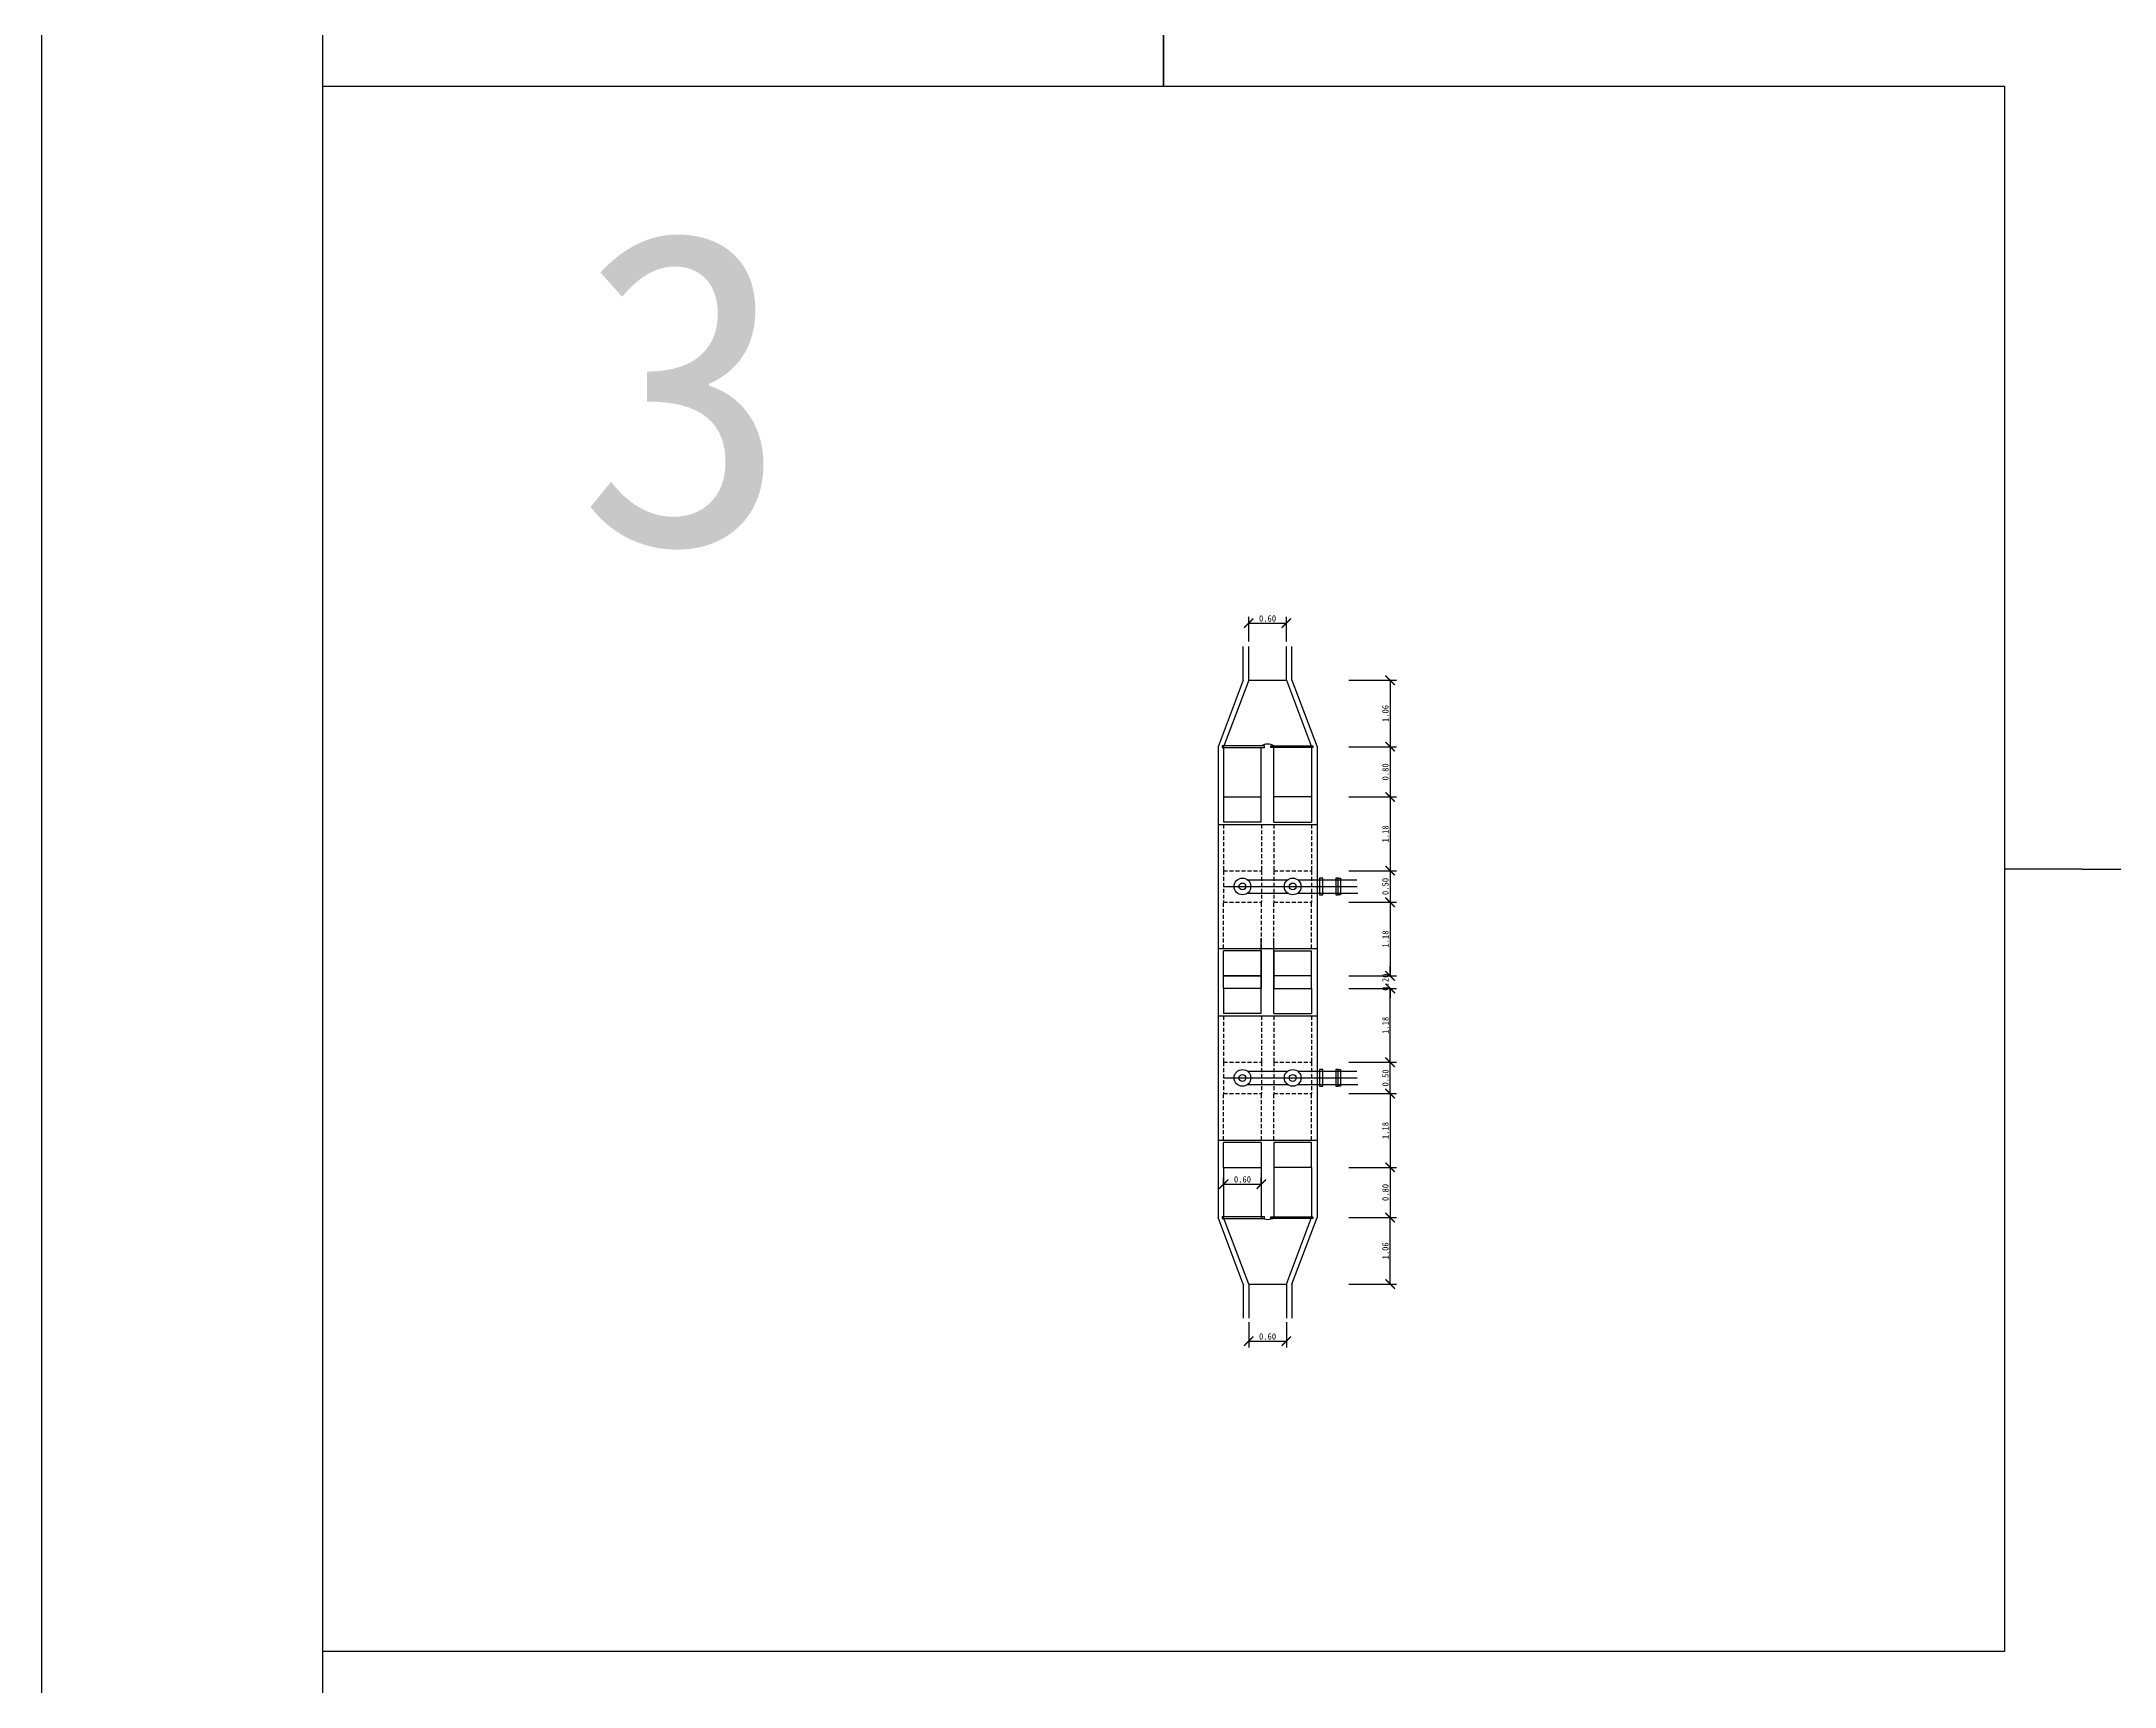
# Model space of a CAD drawing. Header units: inches. Extents: x -287940 to 417543, y -666909 to 91149.
# Drawn here: x -177863 to -144827, y -556508 to -530303 of the extents above; entities that cross this region are included whole.
import ezdxf

# ---------------------------------------------------------------- set-up
doc = ezdxf.new("R2010")
doc.units = ezdxf.units.IN
doc.header["$MEASUREMENT"] = 0
doc.linetypes.add('HIDDENX2', pattern=[19.05, 12.7, -6.35])
doc.dimstyles.get("Standard").update_dxf_attribs({"dimtxt": 0.18, "dimasz": 0.18, "dimexe": 0.18, "dimexo": 0.0625, "dimgap": 0.09, "dimtad": 0, "dimtih": 1, "dimtoh": 1, "dimdec": 4, "dimzin": 0, "dimdsep": 46, "dimtxsty": 'Standard', "dimcen": 0.09, "dimadec": 0, "dimazin": 0, "dimtfac": 1, "dimtdec": 4, "dimtofl": 0, "dimtmove": 0, "dimatfit": 3, "dimfxl": 1, "dimtolj": 1, "dimtzin": 0, "dimarcsym": 0})

# ---------------------------------------------------------------- blocks, each defined once
blk = doc.blocks.new('沉砂池')
at = {"ltscale": 5}
for p, q in [((2265, -23424), (2265, -22885)), ((2354, -23424), (2354, -22885)), ((2954, -23424), (2954, -22885)), ((3043, -23424), (3043, -22885)), ((2265, -23424), (1865, -24484)), ((2354, -23424), (1954, -24484)), ((2354, -23424), (2954, -23424)), ((2954, -23424), (3354, -24484)), ((3043, -23424), (3443, -24484)), ((1865, -24484), (1865, -31984)), ((1932, -24470), (1932, -24496)), ((1954, -24484), (1954, -25284)), ((2554, -25683), (2554, -24496)), ((2754, -25683), (2754, -24496)), ((3354, -24484), (3354, -25284)), ((3443, -24484), (3443, -25284)), ((1954, -25284), (2554, -25284)), ((1954, -25284), (1954, -25683)), ((3354, -25284), (2754, -25284)), ((3354, -25284), (3354, -25683)), ((3443, -25284), (3443, -26959)), ((1865, -25720), (3443, -25720)), ((2554, -25683), (1954, -25683)), ((2754, -25683), (3354, -25683)), ((1954, -26709), (2754, -26709)), ((2336, -26604), (2973, -26604)), ((2754, -26709), (4081, -26709)), ((3135, -26604), (4074, -26604)), ((3744, -26577), (3744, -26842)), ((3781, -26577), (3744, -26577)), ((3781, -26842), (3781, -26577)), ((3781, -26577), (3818, -26577)), ((3818, -26577), (3818, -26842)), ((2336, -26815), (2973, -26815)), ((3135, -26815), (4092, -26815)), ((3443, -26959), (3443, -31984)), ((3744, -26842), (3781, -26842)), ((3818, -26842), (3781, -26842)), ((1865, -27699), (3443, -27699)), ((1954, -28334), (1954, -27736)), ((2554, -27736), (1954, -27736)), ((2554, -28733), (2554, -27534)), ((2554, -27736), (2554, -28334)), ((2754, -28733), (2754, -27534)), ((2754, -27736), (2754, -28334)), ((2754, -27736), (3354, -27736)), ((3354, -28334), (3354, -27736)), ((2554, -28134), (1954, -28134)), ((1954, -28134), (2554, -28134)), ((2554, -28334), (1954, -28334)), ((1954, -28334), (1954, -28733)), ((3354, -28134), (2754, -28134)), ((2754, -28334), (3354, -28334)), ((3354, -28334), (3354, -28733)), ((2554, -28733), (1954, -28733)), ((2754, -28733), (3354, -28733)), ((1865, -28770), (3443, -28770)), ((2336, -29654), (2973, -29654)), ((3135, -29654), (4074, -29654)), ((3744, -29627), (3744, -29892)), ((3781, -29627), (3744, -29627)), ((3781, -29892), (3781, -29627)), ((3781, -29627), (3818, -29627)), ((3818, -29627), (3818, -29892)), ((1954, -29759), (2754, -29759)), ((2336, -29865), (2973, -29865)), ((2754, -29759), (4081, -29759)), ((3135, -29865), (4092, -29865)), ((3744, -29892), (3781, -29892)), ((3818, -29892), (3781, -29892)), ((1865, -30749), (3443, -30749)), ((1954, -31184), (1954, -30786)), ((2554, -30786), (1954, -30786)), ((2554, -30786), (2554, -31184)), ((2754, -30786), (2754, -31184)), ((3354, -30786), (2754, -30786)), ((3354, -31184), (3354, -30786)), ((1954, -31184), (2554, -31184)), ((1954, -31184), (1954, -31984)), ((2554, -31184), (2554, -31984)), ((3354, -31184), (2754, -31184)), ((2754, -31184), (2754, -31984)), ((3354, -31184), (3354, -31984)), ((2265, -33044), (1865, -31984)), ((2354, -33044), (1954, -31984)), ((2954, -33044), (3354, -31984)), ((3043, -33044), (3443, -31984)), ((2265, -33044), (2265, -33584)), ((2354, -33044), (2954, -33044)), ((2354, -33044), (2354, -33584)), ((2954, -33044), (2954, -33584)), ((3043, -33044), (3043, -33584))]:
    blk.add_line(p, q, dxfattribs=at)
at = {"linetype": 'HIDDENX2', "ltscale": 5}
for p, q in [((1954, -25720), (1954, -26459)), ((2555, -25720), (2555, -26459)), ((2754, -25720), (2754, -26459)), ((3354, -25720), (3354, -26459)), ((1954, -26459), (2555, -26459)), ((1954, -26459), (1954, -26959)), ((2555, -26459), (2555, -26959)), ((2754, -26459), (3354, -26459)), ((2754, -26459), (2754, -26959)), ((3354, -26459), (3354, -26959)), ((1954, -26959), (2555, -26959)), ((1954, -27699), (1954, -26959)), ((2555, -27699), (2555, -26959)), ((2754, -26959), (3354, -26959)), ((2754, -27699), (2754, -26959)), ((3354, -27699), (3354, -26959)), ((1954, -28770), (1954, -29509)), ((2555, -28770), (2555, -29509)), ((2754, -28770), (2754, -29509)), ((3354, -28770), (3354, -29509)), ((1954, -29509), (2555, -29509)), ((1954, -29509), (1954, -30009)), ((2555, -29509), (2555, -30009)), ((2754, -29509), (3354, -29509)), ((2754, -29509), (2754, -30009)), ((3354, -29509), (3354, -30009)), ((1954, -30009), (2555, -30009)), ((1954, -30749), (1954, -30009)), ((2555, -30749), (2555, -30009)), ((2754, -30009), (3354, -30009)), ((2754, -30749), (2754, -30009)), ((3354, -30749), (3354, -30009))]:
    blk.add_line(p, q, dxfattribs=at)
at = {"ltscale": 5}
for points in [[(1932, -24470), (1932, -24496), (2603, -24496), (2603, -24470)], [(3376, -24470), (3376, -24496), (2705, -24496), (2705, -24470)], [(3479, -26577), (3479, -26842), (3533, -26842), (3533, -26577)], [(3479, -29627), (3479, -29892), (3533, -29892), (3533, -29627)], [(1932, -31970), (1932, -31996), (2603, -31996), (2603, -31970)], [(3376, -31970), (3376, -31996), (2705, -31996), (2705, -31970)]]:
    blk.add_lwpolyline(points, close=True, dxfattribs=at)
for centre, radius in [((2254, -26709), 133), ((2254, -26709), 54.9), ((3054, -26709), 133), ((3054, -26709), 54.9), ((2254, -29759), 133), ((2254, -29759), 54.9), ((3054, -29759), 133), ((3054, -29759), 54.9)]:
    blk.add_circle(centre, radius, dxfattribs=at)
for centre, start, end in [((2654, -24639), 59.4328, 120.5672), ((2654, -31815), 239.4328, 300.5672)]:
    blk.add_arc(centre, 197, start, end, dxfattribs=at)
blk = doc.blocks.new('沉砂池完成')
at = {"xscale": 0.001000000000203727, "yscale": 0.001000000000203727, "zscale": 0.001}
blk.add_blockref('沉砂池', (2751.245, -28306.07), dxfattribs=at)
blk = doc.blocks.new('_ArchTick')
at = {"color": 0, "linetype": 'ByBlock', "const_width": 0.15}
blk.add_lwpolyline([(-0.5, -0.5), (0.5, 0.5)], dxfattribs=at)
blk = doc.blocks.new('*D62')
at = {"color": 0, "lineweight": -2, "ltscale": 5}
for p, q in [((2253.699, -28238.254), (2253.699, -28238.154)), ((2254.299, -28238.254), (2254.299, -28238.154)), ((2253.699, -28238.254), (2254.299, -28238.254))]:
    blk.add_line(p, q, dxfattribs=at)
at = {"layer": 'DEFPOINTS', "color": 0, "ltscale": 5}
for p in [(2253.699, -28238.254), (2254.299, -28238.254), (2254.299, -28238.254)]:
    blk.add_point(p, dxfattribs=at)
at = {"color": 0, "lineweight": -2, "ltscale": 5, "xscale": 0.15, "yscale": 0.15, "zscale": 0.15, "rotation": 180}
blk.add_blockref('_ArchTick', (2253.699, -28238.254), dxfattribs=at)
at = {"color": 0, "lineweight": -2, "ltscale": 5, "xscale": 0.15, "yscale": 0.15, "zscale": 0.15}
blk.add_blockref('_ArchTick', (2254.299, -28238.254), dxfattribs=at)
at = {"color": 0, "ltscale": 5, "insert": (2253.999, -28238.179), "char_height": 0.1, "attachment_point": 5}
blk.add_mtext('\\A1;0.60', dxfattribs=at)
blk = doc.blocks.new('*D51')
at = {"color": 0, "lineweight": -2, "ltscale": 5}
for p, q in [((2255.694, -28238.787), (2256.452, -28238.787)), ((2256.352, -28239.847), (2256.352, -28238.787)), ((2255.694, -28239.847), (2256.452, -28239.847))]:
    blk.add_line(p, q, dxfattribs=at)
at = {"layer": 'DEFPOINTS', "color": 0, "ltscale": 5}
for p in [(2255.694, -28238.787), (2256.352, -28238.787), (2255.694, -28239.847)]:
    blk.add_point(p, dxfattribs=at)
at = {"color": 0, "lineweight": -2, "ltscale": 5, "xscale": 0.15, "yscale": 0.15, "zscale": 0.15}
for p, rotation in [((2256.352, -28238.787), 90), ((2256.352, -28239.847), 270)]:
    blk.add_blockref('_ArchTick', p, dxfattribs=dict(at, rotation=rotation))
at = {"color": 0, "ltscale": 5, "insert": (2256.277, -28239.317), "char_height": 0.1, "attachment_point": 5, "rotation": 90}
blk.add_mtext('\\A1;1.06', dxfattribs=at)
blk = doc.blocks.new('*D52')
at = {"color": 0, "lineweight": -2, "ltscale": 5}
for p, q in [((2255.694, -28237.987), (2256.452, -28237.987)), ((2256.352, -28237.987), (2256.352, -28238.787)), ((2255.694, -28238.787), (2256.452, -28238.787))]:
    blk.add_line(p, q, dxfattribs=at)
at = {"layer": 'DEFPOINTS', "color": 0, "ltscale": 5}
for p in [(2255.694, -28237.987), (2255.694, -28238.787), (2256.352, -28238.787)]:
    blk.add_point(p, dxfattribs=at)
at = {"color": 0, "lineweight": -2, "ltscale": 5, "xscale": 0.15, "yscale": 0.15, "zscale": 0.15}
for p, rotation in [((2256.352, -28237.987), 90), ((2256.352, -28238.787), 270)]:
    blk.add_blockref('_ArchTick', p, dxfattribs=dict(at, rotation=rotation))
at = {"color": 0, "ltscale": 5, "insert": (2256.277, -28238.387), "char_height": 0.1, "attachment_point": 5, "rotation": 90}
blk.add_mtext('\\A1;0.80', dxfattribs=at)
blk = doc.blocks.new('*D53')
at = {"color": 0, "lineweight": -2, "ltscale": 5}
for p, q in [((2255.694, -28236.812), (2256.452, -28236.812)), ((2256.352, -28236.812), (2256.352, -28237.987)), ((2255.694, -28237.987), (2256.452, -28237.987))]:
    blk.add_line(p, q, dxfattribs=at)
at = {"layer": 'DEFPOINTS', "color": 0, "ltscale": 5}
for p in [(2255.694, -28236.812), (2255.694, -28237.987), (2256.352, -28237.987)]:
    blk.add_point(p, dxfattribs=at)
at = {"color": 0, "lineweight": -2, "ltscale": 5, "xscale": 0.15, "yscale": 0.15, "zscale": 0.15}
for p, rotation in [((2256.352, -28236.812), 90), ((2256.352, -28237.987), 270)]:
    blk.add_blockref('_ArchTick', p, dxfattribs=dict(at, rotation=rotation))
at = {"color": 0, "ltscale": 5, "insert": (2256.277, -28237.4), "char_height": 0.1, "attachment_point": 5, "rotation": 90}
blk.add_mtext('\\A1;1.18', dxfattribs=at)
blk = doc.blocks.new('*D54')
at = {"color": 0, "lineweight": -2, "ltscale": 5}
for p, q in [((2256.352, -28234.937), (2256.352, -28234.787)), ((2255.694, -28234.937), (2256.452, -28234.937)), ((2255.694, -28235.137), (2256.452, -28235.137)), ((2256.352, -28235.137), (2256.352, -28235.287))]:
    blk.add_line(p, q, dxfattribs=at)
at = {"layer": 'DEFPOINTS', "color": 0, "ltscale": 5}
for p in [(2255.694, -28234.937), (2255.694, -28235.137), (2256.352, -28235.137)]:
    blk.add_point(p, dxfattribs=at)
at = {"color": 0, "lineweight": -2, "ltscale": 5, "xscale": 0.15, "yscale": 0.15, "zscale": 0.15}
for p, rotation in [((2256.352, -28234.937), 270), ((2256.352, -28235.137), 90)]:
    blk.add_blockref('_ArchTick', p, dxfattribs=dict(at, rotation=rotation))
at = {"color": 0, "ltscale": 5, "insert": (2256.277, -28235.037), "char_height": 0.1, "attachment_point": 5, "rotation": 90}
blk.add_mtext('\\A1;0.20', dxfattribs=at)
blk = doc.blocks.new('*D55')
at = {"color": 0, "lineweight": -2, "ltscale": 5}
for p, q in [((2255.694, -28233.762), (2256.452, -28233.762)), ((2256.352, -28233.762), (2256.352, -28234.937)), ((2255.694, -28234.937), (2256.452, -28234.937))]:
    blk.add_line(p, q, dxfattribs=at)
at = {"layer": 'DEFPOINTS', "color": 0, "ltscale": 5}
for p in [(2255.694, -28233.762), (2255.694, -28234.937), (2256.352, -28234.937)]:
    blk.add_point(p, dxfattribs=at)
at = {"color": 0, "lineweight": -2, "ltscale": 5, "xscale": 0.15, "yscale": 0.15, "zscale": 0.15}
for p, rotation in [((2256.352, -28233.762), 90), ((2256.352, -28234.937), 270)]:
    blk.add_blockref('_ArchTick', p, dxfattribs=dict(at, rotation=rotation))
at = {"color": 0, "ltscale": 5, "insert": (2256.277, -28234.35), "char_height": 0.1, "attachment_point": 5, "rotation": 90}
blk.add_mtext('\\A1;1.18', dxfattribs=at)
blk = doc.blocks.new('*D56')
at = {"color": 0, "lineweight": -2, "ltscale": 5}
for p, q in [((2255.694, -28233.262), (2256.452, -28233.262)), ((2256.352, -28233.262), (2256.352, -28233.762)), ((2255.694, -28233.762), (2256.452, -28233.762))]:
    blk.add_line(p, q, dxfattribs=at)
at = {"layer": 'DEFPOINTS', "color": 0, "ltscale": 5}
for p in [(2255.694, -28233.262), (2255.694, -28233.762), (2256.352, -28233.762)]:
    blk.add_point(p, dxfattribs=at)
at = {"color": 0, "lineweight": -2, "ltscale": 5, "xscale": 0.15, "yscale": 0.15, "zscale": 0.15}
for p, rotation in [((2256.352, -28233.262), 90), ((2256.352, -28233.762), 270)]:
    blk.add_blockref('_ArchTick', p, dxfattribs=dict(at, rotation=rotation))
at = {"color": 0, "ltscale": 5, "insert": (2256.277, -28233.512), "char_height": 0.1, "attachment_point": 5, "rotation": 90}
blk.add_mtext('\\A1;0.50', dxfattribs=at)
blk = doc.blocks.new('*D57')
at = {"color": 0, "lineweight": -2, "ltscale": 5}
for p, q in [((2255.694, -28232.087), (2256.452, -28232.087)), ((2256.352, -28232.087), (2256.352, -28233.262)), ((2255.694, -28233.262), (2256.452, -28233.262))]:
    blk.add_line(p, q, dxfattribs=at)
at = {"layer": 'DEFPOINTS', "color": 0, "ltscale": 5}
for p in [(2255.694, -28232.087), (2255.694, -28233.262), (2256.352, -28233.262)]:
    blk.add_point(p, dxfattribs=at)
at = {"color": 0, "lineweight": -2, "ltscale": 5, "xscale": 0.15, "yscale": 0.15, "zscale": 0.15}
for p, rotation in [((2256.352, -28232.087), 90), ((2256.352, -28233.262), 270)]:
    blk.add_blockref('_ArchTick', p, dxfattribs=dict(at, rotation=rotation))
at = {"color": 0, "ltscale": 5, "insert": (2256.277, -28232.675), "char_height": 0.1, "attachment_point": 5, "rotation": 90}
blk.add_mtext('\\A1;1.18', dxfattribs=at)
blk = doc.blocks.new('*D58')
at = {"color": 0, "lineweight": -2, "ltscale": 5}
for p, q in [((2255.694, -28231.287), (2256.452, -28231.287)), ((2256.352, -28231.287), (2256.352, -28232.087)), ((2255.694, -28232.087), (2256.452, -28232.087))]:
    blk.add_line(p, q, dxfattribs=at)
at = {"layer": 'DEFPOINTS', "color": 0, "ltscale": 5}
for p in [(2255.694, -28231.287), (2255.694, -28232.087), (2256.352, -28232.087)]:
    blk.add_point(p, dxfattribs=at)
at = {"color": 0, "lineweight": -2, "ltscale": 5, "xscale": 0.15, "yscale": 0.15, "zscale": 0.15}
for p, rotation in [((2256.352, -28231.287), 90), ((2256.352, -28232.087), 270)]:
    blk.add_blockref('_ArchTick', p, dxfattribs=dict(at, rotation=rotation))
at = {"color": 0, "ltscale": 5, "insert": (2256.277, -28231.687), "char_height": 0.1, "attachment_point": 5, "rotation": 90}
blk.add_mtext('\\A1;0.80', dxfattribs=at)
blk = doc.blocks.new('*D59')
at = {"color": 0, "lineweight": -2, "ltscale": 5}
for p, q in [((2255.694, -28230.227), (2256.452, -28230.227)), ((2256.352, -28230.227), (2256.352, -28231.287)), ((2255.694, -28231.287), (2256.452, -28231.287))]:
    blk.add_line(p, q, dxfattribs=at)
at = {"layer": 'DEFPOINTS', "color": 0, "ltscale": 5}
for p in [(2255.694, -28230.227), (2255.694, -28231.287), (2256.352, -28231.287)]:
    blk.add_point(p, dxfattribs=at)
at = {"color": 0, "lineweight": -2, "ltscale": 5, "xscale": 0.15, "yscale": 0.15, "zscale": 0.15}
for p, rotation in [((2256.352, -28230.227), 90), ((2256.352, -28231.287), 270)]:
    blk.add_blockref('_ArchTick', p, dxfattribs=dict(at, rotation=rotation))
at = {"color": 0, "ltscale": 5, "insert": (2256.277, -28230.757), "char_height": 0.1, "attachment_point": 5, "rotation": 90}
blk.add_mtext('\\A1;1.06', dxfattribs=at)
blk = doc.blocks.new('*D60')
at = {"color": 0, "lineweight": -2, "ltscale": 5}
for p, q in [((2255.694, -28236.312), (2256.452, -28236.312)), ((2256.352, -28236.812), (2256.352, -28236.312)), ((2255.694, -28236.812), (2256.452, -28236.812))]:
    blk.add_line(p, q, dxfattribs=at)
at = {"layer": 'DEFPOINTS', "color": 0, "ltscale": 5}
for p in [(2255.694, -28236.312), (2256.352, -28236.312), (2255.694, -28236.812)]:
    blk.add_point(p, dxfattribs=at)
at = {"color": 0, "lineweight": -2, "ltscale": 5, "xscale": 0.15, "yscale": 0.15, "zscale": 0.15}
for p, rotation in [((2256.352, -28236.312), 90), ((2256.352, -28236.812), 270)]:
    blk.add_blockref('_ArchTick', p, dxfattribs=dict(at, rotation=rotation))
at = {"color": 0, "ltscale": 5, "insert": (2256.277, -28236.562), "char_height": 0.1, "attachment_point": 5, "rotation": 90}
blk.add_mtext('\\A1;0.50', dxfattribs=at)
blk = doc.blocks.new('*D61')
at = {"color": 0, "lineweight": -2, "ltscale": 5}
for p, q in [((2255.694, -28235.137), (2256.452, -28235.137)), ((2256.352, -28236.312), (2256.352, -28235.137)), ((2255.694, -28236.312), (2256.452, -28236.312))]:
    blk.add_line(p, q, dxfattribs=at)
at = {"layer": 'DEFPOINTS', "color": 0, "ltscale": 5}
for p in [(2255.694, -28235.137), (2256.352, -28235.137), (2255.694, -28236.312)]:
    blk.add_point(p, dxfattribs=at)
at = {"color": 0, "lineweight": -2, "ltscale": 5, "xscale": 0.15, "yscale": 0.15, "zscale": 0.15}
for p, rotation in [((2256.352, -28235.137), 90), ((2256.352, -28236.312), 270)]:
    blk.add_blockref('_ArchTick', p, dxfattribs=dict(at, rotation=rotation))
at = {"color": 0, "ltscale": 5, "insert": (2256.277, -28235.725), "char_height": 0.1, "attachment_point": 5, "rotation": 90}
blk.add_mtext('\\A1;1.18', dxfattribs=at)
blk = doc.blocks.new('2')
at = {"color": 7, "ltscale": 5}
for p, q in [((2254.099, -28229.609), (2254.099, -28229.218)), ((2254.699, -28229.609), (2254.699, -28229.218)), ((2254.099, -28229.318), (2254.699, -28229.318)), ((2254.099, -28240.454), (2254.099, -28240.856)), ((2254.699, -28240.454), (2254.699, -28240.856)), ((2254.099, -28240.756), (2254.699, -28240.756))]:
    blk.add_line(p, q, dxfattribs=at)
at = {"color": 7, "ltscale": 5, "xscale": 0.15, "yscale": 0.15, "zscale": 0.15, "rotation": 180}
for p in [(2254.099, -28229.318), (2254.099, -28240.756)]:
    blk.add_blockref('_ArchTick', p, dxfattribs=at)
at = {"color": 7, "ltscale": 5, "xscale": 0.15, "yscale": 0.15, "zscale": 0.15}
for p in [(2254.699, -28229.318), (2254.699, -28240.756)]:
    blk.add_blockref('_ArchTick', p, dxfattribs=at)
blk.add_blockref('沉砂池完成', (-499.5, 99.267))
at = {"color": 7, "ltscale": 5, "char_height": 0.1, "attachment_point": 5}
for insert in [(2254.399, -28229.243), (2254.399, -28240.681)]:
    blk.add_mtext('\\A1;0.60', dxfattribs=dict(at, insert=insert))
at = {"color": 7, "ltscale": 5}
for base, p1, p2, picture, middle in [((2256.352, -28231.287), (2255.694, -28230.227), (2255.694, -28231.287), '*D59', (2256.277, -28230.757)), ((2256.352, -28232.087), (2255.694, -28231.287), (2255.694, -28232.087), '*D58', (2256.277, -28231.687)), ((2256.352409671, -28233.262441984), (2255.694135408, -28232.087441984), (2255.694135408, -28233.262441984), '*D57', (2256.277409671, -28232.674941984)), ((2256.352, -28233.762), (2255.694, -28233.262), (2255.694, -28233.762), '*D56', (2256.277, -28233.512)), ((2256.352409671, -28234.937441984), (2255.694135408, -28233.762441984), (2255.694135408, -28234.937441984), '*D55', (2256.277409671, -28234.349941984)), ((2256.352, -28235.137), (2255.694, -28234.937), (2255.694, -28235.137), '*D54', (2256.277, -28235.037)), ((2256.352409671, -28235.137441984), (2255.694135408, -28236.312441985), (2255.694135408, -28235.137441984), '*D61', (2256.277409671, -28235.724941984)), ((2256.352, -28236.312), (2255.694, -28236.812), (2255.694, -28236.312), '*D60', (2256.277, -28236.562)), ((2256.352409671, -28237.987441985), (2255.694135408, -28236.812441985), (2255.694135408, -28237.987441985), '*D53', (2256.277409671, -28237.399941985)), ((2256.352, -28238.787), (2255.694, -28237.987), (2255.694, -28238.787), '*D52', (2256.277, -28238.387)), ((2256.352, -28238.787), (2255.694, -28239.847), (2255.694, -28238.787), '*D51', (2256.277, -28239.317))]:
    dim = blk.add_linear_dim(base=base, p1=p1, p2=p2, angle=90, dimstyle='Standard', override={"dimscale": 0.05, "dimtxt": 2, "dimasz": 3, "dimexe": 2, "dimexo": 0, "dimgap": 0.5, "dimtad": 1, "dimtih": 0, "dimdec": 2, "dimblk": 'ArchTick', "dimcen": 1, "dimtdec": 2, "dimtix": 1, "dimtmove": 2, "dimatfit": 0, "dimldrblk": 'ArchTick'}, dxfattribs=at)
    dim.commit()
    dim.dimension.update_dxf_attribs({"geometry": picture, "text_midpoint": middle})
dim = blk.add_linear_dim(base=(2254.299, -28238.254), p1=(2253.699, -28238.254), p2=(2254.299, -28238.254), dimstyle='Standard', override={"dimscale": 0.05, "dimtxt": 2, "dimasz": 3, "dimexe": 2, "dimexo": 0, "dimgap": 0.5, "dimtad": 1, "dimtih": 0, "dimdec": 2, "dimblk": 'ArchTick', "dimcen": 1, "dimtdec": 2, "dimtix": 1, "dimtmove": 2, "dimatfit": 0, "dimldrblk": 'ArchTick'}, dxfattribs=at)
dim.commit()
dim.dimension.update_dxf_attribs({"geometry": '*D62', "text_midpoint": (2253.999, -28238.179)})

msp = doc.modelspace()

# ---------------------------------------------------------------- linework, layer by layer
at = {"ltscale": 5}
for p, q in [((-177863.4, -455830.815), (-177863.4, -666908.681)), ((-173381.673, -661473.581), (-173381.673, -455830.815))]:
    msp.add_line(p, q, dxfattribs=at)
at = {"color": 5, "lineweight": 50, "ltscale": 5}
for p, q in [((-159981.686, -519615.157), (-159981.686, -531016.819)), ((-146581.7, -543483.079), (-142908.55, -543502.005))]:
    msp.add_line(p, q, dxfattribs=at)
at = {"ltscale": 5}
for points in [[(-173381.673, -458365.738), (-136581.7, -458365.738), (-136581.7, -620932.738), (-173381.673, -620932.738)], [(-173381.673, -531016.819), (-146581.7, -531016.819), (-146581.7, -555949.339), (-173381.673, -555949.339)]]:
    msp.add_lwpolyline(points, close=True, dxfattribs=at)

# ---------------------------------------------------------------- block references
at = {"xscale": 1000, "yscale": 1000, "zscale": 1000}
msp.add_blockref('2', (-2412723.3, 27689748.795), dxfattribs=at)

# ---------------------------------------------------------------- texts
at = {"color": 7, "ltscale": 5, "insert": (-169330.324, -533316.57), "char_height": 5000, "width": 1824588.24947, "attachment_point": 1}
msp.add_mtext('{\\fSimSun|b0|i0|c134|p2;3}', dxfattribs=at)

doc.saveas('drawing.dxf')
